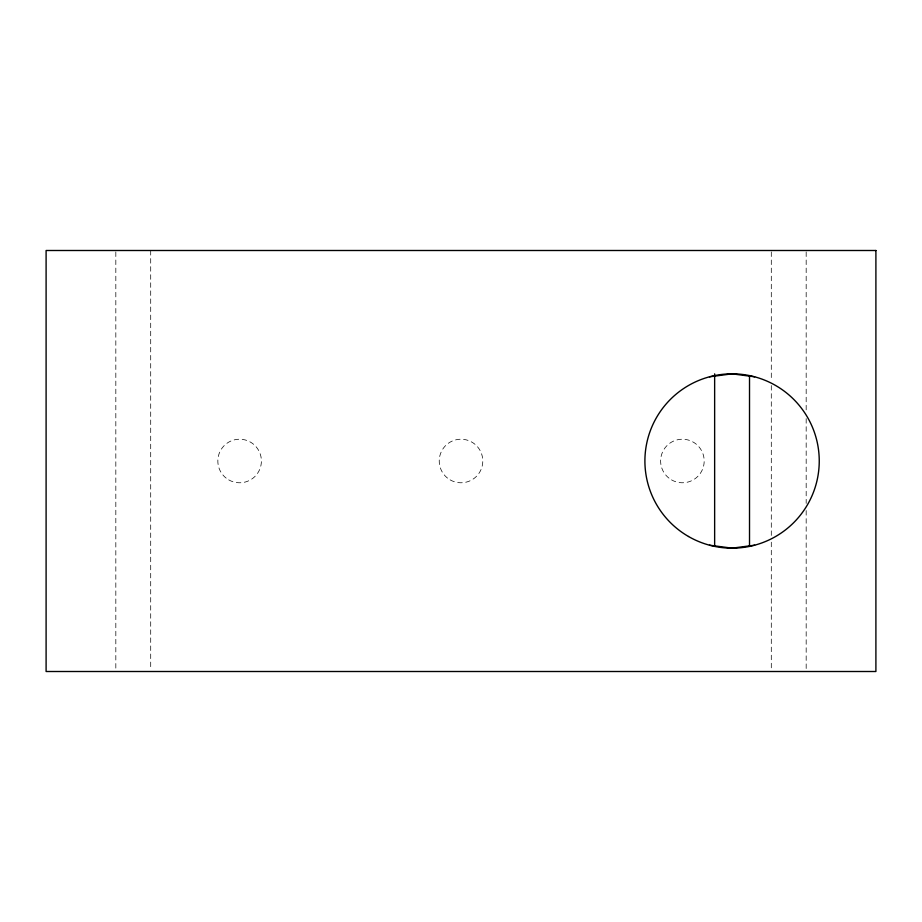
<?xml version="1.0" encoding="UTF-8"?>
<svg xmlns="http://www.w3.org/2000/svg" width="922" height="922" viewBox="0 0 922 922"><rect width="100%" height="100%" fill="white"/><g stroke="black" fill="none" stroke-linecap="round" stroke-linejoin="round"><path stroke-width="0.69" stroke-dasharray="4.61 3.46" d="M806.174 251.937L806.174 411.431M806.174 418.611L806.174 503.389M806.174 510.569L806.174 670.063M771.299 251.937L771.299 379.818M771.299 385.569L771.299 536.431M771.299 542.182L771.299 670.063M150.701 250.496L150.701 670.063M115.826 251.937L115.826 670.063M671.504 479.866A21.794 21.794 0 0 0 704.189 461A21.794 21.794 0 0 0 671.504 442.134A21.794 21.794 0 0 0 671.504 479.866M450.109 479.866A21.794 21.794 0 0 0 482.794 461A21.794 21.794 0 0 0 450.109 442.134A21.794 21.794 0 0 0 450.109 479.866M228.714 479.866A21.794 21.794 0 0 0 261.399 461A21.794 21.794 0 0 0 228.714 442.134A21.794 21.794 0 0 0 228.714 479.866"/><path stroke-width="1.38" d="M709.525 376.81L732.08 373.836L754.634 376.81M754.634 545.19L732.08 548.164L709.525 545.19M749.517 376.13L749.517 545.87M714.642 373.836L714.642 545.87M875.9 250.496L46.1 250.496L46.1 671.504L875.9 671.504L875.9 250.496M688.492 536.489A87.164 87.164 0 0 0 819.243 461A87.164 87.164 0 0 0 688.492 385.511A87.164 87.164 0 0 0 688.492 536.489"/></g></svg>
